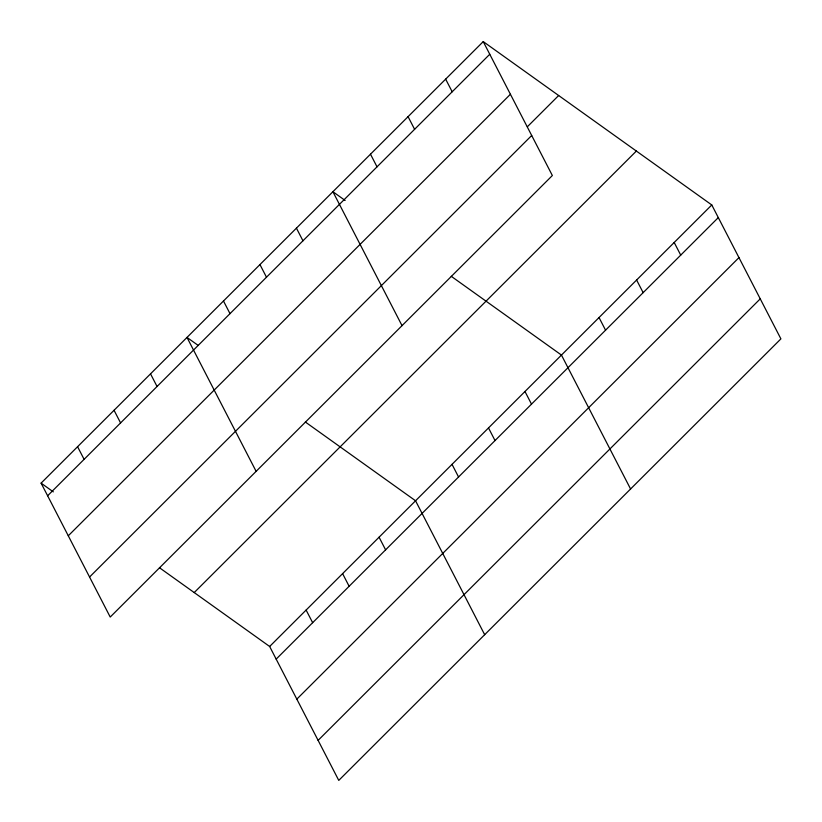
<?xml version="1.0" encoding="UTF-8"?>
<svg xmlns="http://www.w3.org/2000/svg" width="822" height="822" viewBox="0 0 822 822"><rect width="100%" height="100%" fill="white"/><g stroke="black" fill="none" stroke-linecap="round" stroke-linejoin="round"><path stroke-width="1.23" d="M483.233 41.603L552.353 175.518L110.22 617.045L41.1 483.131L483.233 41.603L711.78 204.955L780.9 338.87L338.767 780.397L269.647 646.482L159.458 567.725M47.625 495.769L489.768 54.252M68.277 535.79L510.421 94.263M527.344 126.783L558.662 95.506M89.567 577.023L531.7 135.496M194.218 592.57L636.362 151.053M269.647 646.482L711.78 204.955M276.171 659.121L718.305 217.594M296.824 699.142L738.957 257.615M318.104 740.375L760.247 298.848M345.137 200.465L332.91 191.721L402.03 325.635M451.268 276.315L561.457 355.073L630.577 488.987M198.215 345.435L187.005 337.431L256.125 471.345M305.363 422.025L415.552 500.773L484.672 634.697M41.1 483.131L53.327 491.875M674.194 242.48L680.729 255.128M636.618 280.014L643.143 292.653M599.033 317.539L605.557 330.187M445.658 79.138L452.182 91.776M408.072 116.662L414.596 129.311M524.981 391.498L531.505 404.136M370.496 154.197L377.021 166.835M488.504 427.923L495.029 440.571M452.028 464.348L458.553 476.996M296.434 228.146L302.958 240.795M259.958 264.571L266.482 277.22M379.076 537.198L385.6 549.846M223.481 300.996L230.006 313.644M342.599 573.622L349.124 586.271M306.123 610.058L312.648 622.696M150.529 373.856L157.053 386.494M114.053 410.281L120.577 422.919M77.576 446.706L84.101 459.344"/></g></svg>
